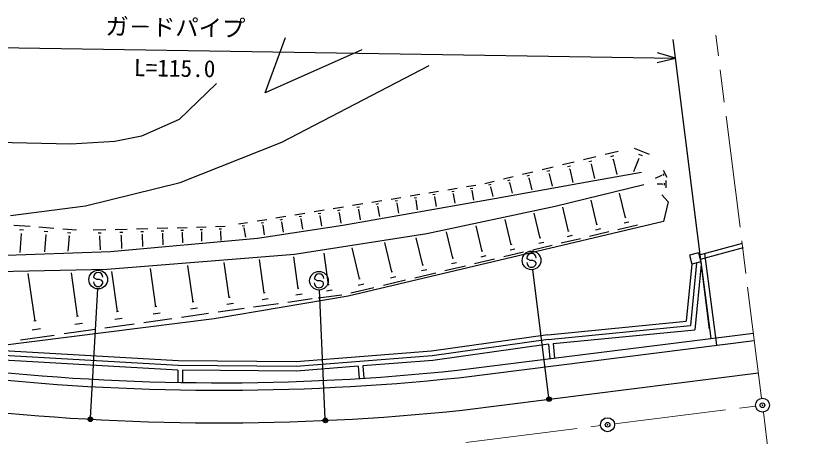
# Model space of a CAD drawing. Units: millimetres, scale not verified. Extents: x 0 to 700000, y -47500 to 447500.
# Drawn here: x 413495 to 498494, y 276169 to 321238 of the extents above; entities that cross this region are included whole.
import ezdxf
from ezdxf.enums import TextEntityAlignment as Align

# ---------------------------------------------------------------- set-up
doc = ezdxf.new("R2010")
doc.units = ezdxf.units.MM
doc.header["$LTSCALE"] = 1000
doc.header["$PDMODE"] = 32
doc.header["$PDSIZE"] = 500
doc.linetypes.add('CHAIN', pattern=[18.5, 12, -1.5, 3.5, -1.5])
for name, color, linetype, lineweight in [('M-STR-STRC', 7, 'Continuous', 25), ('M-TTL-BAND', 7, 'Continuous', 25), ('S-TTL', 7, 'Continuous', 25)]:
    doc.layers.add(name, color=color, linetype=linetype, lineweight=lineweight)
doc.styles.add('@ＭＳ ゴシック', font='')
doc.styles.add('ＭＳ ゴシック', font='')
doc.styles.get('@ＭＳ ゴシック').set_extended_font_data('@MS Gothic')
doc.styles.get('ＭＳ ゴシック').set_extended_font_data('MS Gothic')

msp = doc.modelspace()

# ---------------------------------------------------------------- linework, layer by layer
at = {"layer": 'M-STR-STRC'}
for p, q in [((376921, 318376), (484166, 316714)), ((487829, 287644), (483916, 318698)), ((484166, 316714), (482243, 317262)), ((482227, 316226), (484166, 316714)), ((468353, 295157), (468254, 295275)), ((468598, 295018), (468353, 295157)), ((468899, 295015), (468598, 295018)), ((469144, 294904), (468899, 295015)), ((469250, 294767), (469144, 294904)), ((470605, 280283), (468874, 294024)), ((421922, 293099), (421823, 293217)), ((422167, 292960), (421922, 293099)), ((422468, 292958), (422167, 292960)), ((422713, 292846), (422468, 292958)), ((422819, 292710), (422713, 292846)), ((445578, 292975), (445479, 293093)), ((445823, 292836), (445578, 292975)), ((446124, 292833), (445823, 292836)), ((446369, 292722), (446124, 292833)), ((446475, 292585), (446369, 292722)), ((421481, 278132), (422261, 291960)), ((446654, 278000), (446019, 291836))]:
    msp.add_line(p, q, dxfattribs=at)
for centre, radius in [((468749, 295017), 1000), ((422318, 292959), 1000), ((445973, 292835), 1000), ((470624, 280134), 150), ((470624, 280134), 120), ((470624, 280134), 90), ((470624, 280134), 60), ((470624, 280134), 30), ((421473, 277983), 150), ((421473, 277983), 120), ((421473, 277983), 90), ((421473, 277983), 60), ((421473, 277983), 30), ((446661, 277850), 150), ((446661, 277850), 120), ((446661, 277850), 90), ((446661, 277850), 60), ((446661, 277850), 30)]:
    msp.add_circle(centre, radius, dxfattribs=at)
for centre, start, end in [((468754, 295271), 359.55488, 179.55488), ((468750, 294771), 179.55488, 359.55488), ((422323, 293214), 359.55488, 179.55488), ((445979, 293089), 359.55488, 179.55488), ((422319, 292714), 179.55488, 359.55488), ((445975, 292589), 179.55488, 359.55488)]:
    msp.add_arc(centre, 500, start, end, dxfattribs=at)
for p in [(470624, 280134), (421473, 277983), (446661, 277850)]:
    msp.add_point(p, dxfattribs=at)
at = {"layer": 'M-TTL-BAND', "color": 2, "linetype": 'CHAIN', "lineweight": 13}
for p, q in [((493400, 280232), (488494, 319174)), ((477641, 277491), (492750, 279394)), ((493588, 278744), (498494, 239802)), ((461717, 275484), (476153, 277303))]:
    msp.add_line(p, q, dxfattribs=at)
at = {"layer": 'S-TTL'}
for p, q in [((440194, 312997), (442386, 318909)), ((450555, 317580), (440194, 312997)), ((441987, 307684), (457795, 315920)), ((434980, 313994), (430995, 310141)), ((430995, 310141), (426944, 308348)), ((419372, 307485), (407184, 307750)), ((424088, 307750), (419372, 307485)), ((426944, 308348), (424088, 307750)), ((431095, 303367), (441987, 307684)), ((479753, 307052), (481352, 306422)), ((474310, 305829), (475632, 306149)), ((476624, 306389), (478016, 306725)), ((477230, 306167), (477578, 306251)), ((480195, 306416), (480595, 306258)), ((472066, 305286), (473319, 305589)), ((472612, 305087), (472925, 305163)), ((474886, 305619), (475216, 305698)), ((475090, 305318), (475172, 305338)), ((475131, 305328), (475502, 303791)), ((477445, 305850), (477532, 305871)), ((477489, 305861), (477886, 304215)), ((480238, 305937), (479670, 304496)), ((480188, 305957), (480288, 305918)), ((467779, 304250), (468901, 304521)), ((469890, 304760), (471076, 305047)), ((470406, 304571), (470703, 304643)), ((470589, 304302), (470663, 304319)), ((470626, 304310), (470948, 302981)), ((472805, 304802), (472883, 304821)), ((472844, 304811), (473190, 303380)), ((480518, 304430), (475478, 303534)), ((482824, 304309), (482916, 304126)), ((482870, 304676), (483237, 303942)), ((463747, 303275), (464744, 303516)), ((475478, 303534), (464783, 301630)), ((465732, 303755), (466791, 304011)), ((466193, 303586), (466458, 303650)), ((468267, 304071), (468548, 304139)), ((468440, 303816), (468510, 303833)), ((468475, 303825), (468773, 302594)), ((482686, 304126), (482002, 303783)), ((482675, 304148), (482698, 304103)), ((483154, 303592), (483154, 302795)), ((420950, 300876), (431095, 303367)), ((459768, 302593), (460787, 302760)), ((461771, 302921), (462778, 303086)), ((462190, 302731), (462442, 302772)), ((464181, 303116), (464430, 303176)), ((464335, 302889), (464397, 302904)), ((464366, 302897), (464618, 301855)), ((466356, 303345), (466422, 303361)), ((466389, 303353), (466664, 302218)), ((480797, 303124), (471272, 300792)), ((482755, 303193), (482219, 303193)), ((482755, 303218), (482755, 303169)), ((482955, 303293), (482955, 303094)), ((453691, 301596), (454744, 301769)), ((455728, 301930), (456770, 302101)), ((456161, 301734), (456422, 301777)), ((457753, 302262), (458784, 302431)), ((458182, 302068), (458440, 302110)), ((458321, 301826), (458385, 301837)), ((458353, 301832), (458525, 300785)), ((460192, 302401), (460446, 302442)), ((460329, 302161), (460392, 302172)), ((460361, 302167), (460529, 301137)), ((462325, 302495), (462388, 302505)), ((462357, 302500), (462523, 301487)), ((478802, 299585), (478175, 302225)), ((482700, 302057), (483385, 301311)), ((464783, 301630), (448515, 298774)), ((449582, 300923), (450658, 301099)), ((451642, 301261), (452707, 301435)), ((452085, 301060), (452351, 301103)), ((454129, 301398), (454392, 301441)), ((454271, 301151), (454336, 301162)), ((454304, 301156), (454481, 300076)), ((456301, 301490), (456367, 301500)), ((456334, 301495), (456508, 300431)), ((475751, 298855), (475128, 301479)), ((483385, 301311), (482887, 299196)), ((412930, 299813), (420950, 300876)), ((443402, 299910), (444462, 300084)), ((445451, 300246), (446522, 300421)), ((445897, 300044), (446164, 300088)), ((447511, 300583), (448592, 300761)), ((447961, 300380), (448231, 300424)), ((448106, 300126), (448174, 300137)), ((448140, 300132), (448326, 298998)), ((450029, 300720), (450299, 300764)), ((450174, 300467), (450242, 300478)), ((450208, 300473), (450391, 299358)), ((452228, 300810), (452295, 300821)), ((452262, 300815), (452442, 299718)), ((471272, 300792), (457542, 297876)), ((469667, 297409), (469037, 300062)), ((472710, 298127), (472090, 300735)), ((439335, 299243), (440374, 299413)), ((441364, 299576), (442413, 299748)), ((441800, 299378), (442062, 299421)), ((443843, 299710), (444108, 299753)), ((443986, 299461), (444052, 299472)), ((444019, 299467), (444199, 298365)), ((446041, 299793), (446108, 299804)), ((446074, 299798), (446257, 298681)), ((466583, 296695), (465940, 299404)), ((478868, 299601), (478737, 299570)), ((413273, 298796), (415012, 298669)), ((415964, 298600), (417559, 298483)), ((418514, 298414), (419975, 298307)), ((424118, 298339), (425427, 298375)), ((426406, 298402), (427641, 298436)), ((428621, 298463), (429784, 298495)), ((430765, 298522), (431860, 298552)), ((432841, 298579), (433869, 298607)), ((434892, 298652), (435919, 298680)), ((435284, 298406), (435541, 298413)), ((437355, 298918), (438331, 299079)), ((437761, 298734), (438005, 298774)), ((437893, 298505), (437954, 298515)), ((437923, 298510), (438088, 297505)), ((448515, 298774), (439387, 297374)), ((439768, 299047), (440027, 299090)), ((439907, 298804), (439972, 298814)), ((439940, 298809), (440115, 297739)), ((441941, 299132), (442007, 299142)), ((441974, 299137), (442152, 298051)), ((482887, 299196), (449108, 291171)), ((463461, 295973), (462805, 298738)), ((476134, 298397), (475615, 298274)), ((475816, 298870), (475686, 298840)), ((480095, 298789), (478006, 298293)), ((479188, 299125), (478665, 299001)), ((413894, 298314), (414329, 298282)), ((414079, 297863), (413932, 295846)), ((414025, 297867), (414134, 297859)), ((416533, 298157), (416932, 298128)), ((416703, 297744), (416571, 295933)), ((416653, 297747), (416753, 297740)), ((419035, 298009), (419400, 297982)), ((419191, 297630), (419074, 296016)), ((419146, 297634), (419237, 297627)), ((421787, 298275), (423120, 298312)), ((422296, 297956), (422629, 297965)), ((422430, 297626), (422514, 297628)), ((422472, 297627), (422513, 296132)), ((424618, 298025), (424945, 298034)), ((424750, 297701), (424831, 297703)), ((424790, 297702), (424830, 296280)), ((426877, 298106), (427186, 298114)), ((427002, 297800), (427079, 297802)), ((427040, 297801), (427076, 296488)), ((429065, 298184), (429356, 298192)), ((429182, 297896), (429255, 297898)), ((429219, 297897), (429252, 296689)), ((431183, 298259), (431457, 298267)), ((431293, 297989), (431362, 297991)), ((431327, 297990), (431358, 296883)), ((433234, 298333), (433490, 298340)), ((433337, 298078), (433401, 298080)), ((433369, 298079), (433397, 297072)), ((435388, 298152), (435452, 298153)), ((435420, 298152), (435447, 297145)), ((457542, 297876), (443344, 295659)), ((460302, 295243), (459632, 298064)), ((473091, 297672), (472574, 297549)), ((472775, 298142), (472645, 298112)), ((477037, 298063), (474959, 297569)), ((439387, 297374), (423623, 295918)), ((453781, 293782), (453036, 296920)), ((457104, 294504), (456405, 297446)), ((466649, 296711), (466517, 296680)), ((470050, 296951), (469531, 296828)), ((469732, 297424), (469603, 297393)), ((473989, 297339), (471922, 296848)), ((491309, 296831), (486697, 295588)), ((423623, 295918), (406739, 295358)), ((446997, 292400), (446543, 295805)), ((450325, 293031), (449531, 296373)), ((463529, 295989), (463394, 295957)), ((467891, 295890), (465777, 295388)), ((466973, 296230), (466444, 296104)), ((470952, 296617), (468876, 296124)), ((486632, 295830), (485666, 295570)), ((486632, 295830), (486892, 294864)), ((491439, 296348), (486827, 295105)), ((443344, 295659), (423268, 294021)), ((440116, 291515), (439609, 295104)), ((443745, 291996), (443264, 295402)), ((460371, 295259), (460234, 295226)), ((464792, 295154), (462642, 294643)), ((463858, 295500), (463320, 295372)), ((485666, 295570), (485926, 294604)), ((487282, 295746), (488553, 285921)), ((428488, 290044), (427908, 294149)), ((432479, 290549), (431924, 294477)), ((436354, 291039), (435823, 294795)), ((457173, 294520), (457034, 294487)), ((461656, 294409), (459468, 293889)), ((460706, 294761), (460159, 294631)), ((485926, 294604), (485326, 288500)), ((486442, 294743), (485784, 288043)), ((486892, 294864), (485926, 294604)), ((486929, 294579), (486241, 287586)), ((486892, 294864), (487954, 286652)), ((423268, 294021), (400655, 293571)), ((415547, 288508), (414827, 293605)), ((420106, 289017), (419445, 293697)), ((424377, 289524), (423772, 293812)), ((454215, 293263), (453627, 293123)), ((453855, 293799), (453707, 293764)), ((458482, 293655), (456255, 293126)), ((457515, 294013), (456958, 293881)), ((447076, 292411), (446918, 292390)), ((450784, 292483), (450162, 292335)), ((450403, 293049), (450247, 293012)), ((455238, 292884), (452883, 292325)), ((443827, 292007), (443664, 291984)), ((447398, 291809), (446765, 291725)), ((451864, 292083), (449377, 291492)), ((449108, 291171), (434739, 288745)), ((436441, 291051), (436267, 291026)), ((440545, 290894), (439877, 290800)), ((440200, 291526), (440033, 291503)), ((445233, 290876), (442625, 290507)), ((444163, 291390), (443511, 291298)), ((448433, 291302), (445899, 290965)), ((428582, 290057), (428394, 290030)), ((432943, 289877), (432220, 289774)), ((432569, 290561), (432389, 290536)), ((436800, 290393), (436105, 290295)), ((441640, 290368), (438970, 289991)), ((420210, 289031), (420002, 289002)), ((424475, 289537), (424280, 289510)), ((428970, 289345), (428218, 289239)), ((434129, 289307), (431237, 288898)), ((437940, 289845), (435161, 289452)), ((434739, 288745), (409047, 285510)), ((415659, 288524), (415435, 288493)), ((420638, 288246), (419809, 288129)), ((426162, 288181), (423035, 287739)), ((424879, 288797), (424097, 288687)), ((430205, 288752), (427197, 288327)), ((470480, 287035), (485326, 288500)), ((416121, 287676), (415226, 287549)), ((421999, 287593), (418682, 287124)), ((470540, 286538), (485784, 288043)), ((471060, 286087), (486241, 287586)), ((417592, 286970), (414008, 286464)), ((470480, 287035), (458048, 285290)), ((470540, 286538), (458102, 284793)), ((460819, 283233), (492519, 287227)), ((470562, 286036), (458156, 284296)), ((460911, 282438), (492619, 286433)), ((470562, 286036), (470716, 284480)), ((471060, 286087), (471212, 284542)), ((430876, 283747), (409008, 285011)), ((430893, 284247), (409047, 285510)), ((458048, 285290), (443527, 284150)), ((458102, 284793), (443545, 283650)), ((430860, 283247), (408969, 284513)), ((443527, 284150), (430893, 284247)), ((458156, 284296), (450685, 283709)), ((430860, 283247), (430837, 281933)), ((443545, 283650), (430876, 283747)), ((431360, 283243), (431337, 281925)), ((443562, 283149), (431360, 283243)), ((450186, 283670), (443562, 283149)), ((450186, 283670), (450290, 282352)), ((450685, 283709), (450789, 282383)), ((461314, 278961), (493057, 282961))]:
    msp.add_line(p, q, dxfattribs=at)
at = {"layer": 'S-TTL', "color": 3}
for centre in [(493494, 279488), (476897, 277397)]:
    msp.add_circle(centre, 750, dxfattribs=at)
at = {"layer": 'S-TTL'}
for radius, start, end in [(242200, 263.53786, 276.03376), (243000, 263.53552, 276.03565), (246500, 263.5254, 276.04381)]:
    msp.add_arc((435360, 524091), radius, start, end, dxfattribs=at)
at = {"layer": 'S-TTL', "color": 6}
msp.add_point((493494, 279488), dxfattribs=at)
at = {"layer": 'S-TTL', "color": 3}
for p in [(493494, 279488), (476897, 277397)]:
    msp.add_point(p, dxfattribs=at)

# ---------------------------------------------------------------- texts
at = {"layer": 'M-STR-STRC', "style": 'ＭＳ ゴシック'}
msp.add_text('ガ－ドパイプ', height=1833, rotation=359.112, dxfattribs=at).set_placement((430559, 318545), align=Align.BOTTOM_CENTER)
at = {"layer": 'M-STR-STRC', "style": '@ＭＳ ゴシック'}
msp.add_text('L=115.0', height=1833, rotation=359.112, dxfattribs=at).set_placement((430528, 316545), align=Align.TOP_CENTER)

doc.saveas('drawing.dxf')
